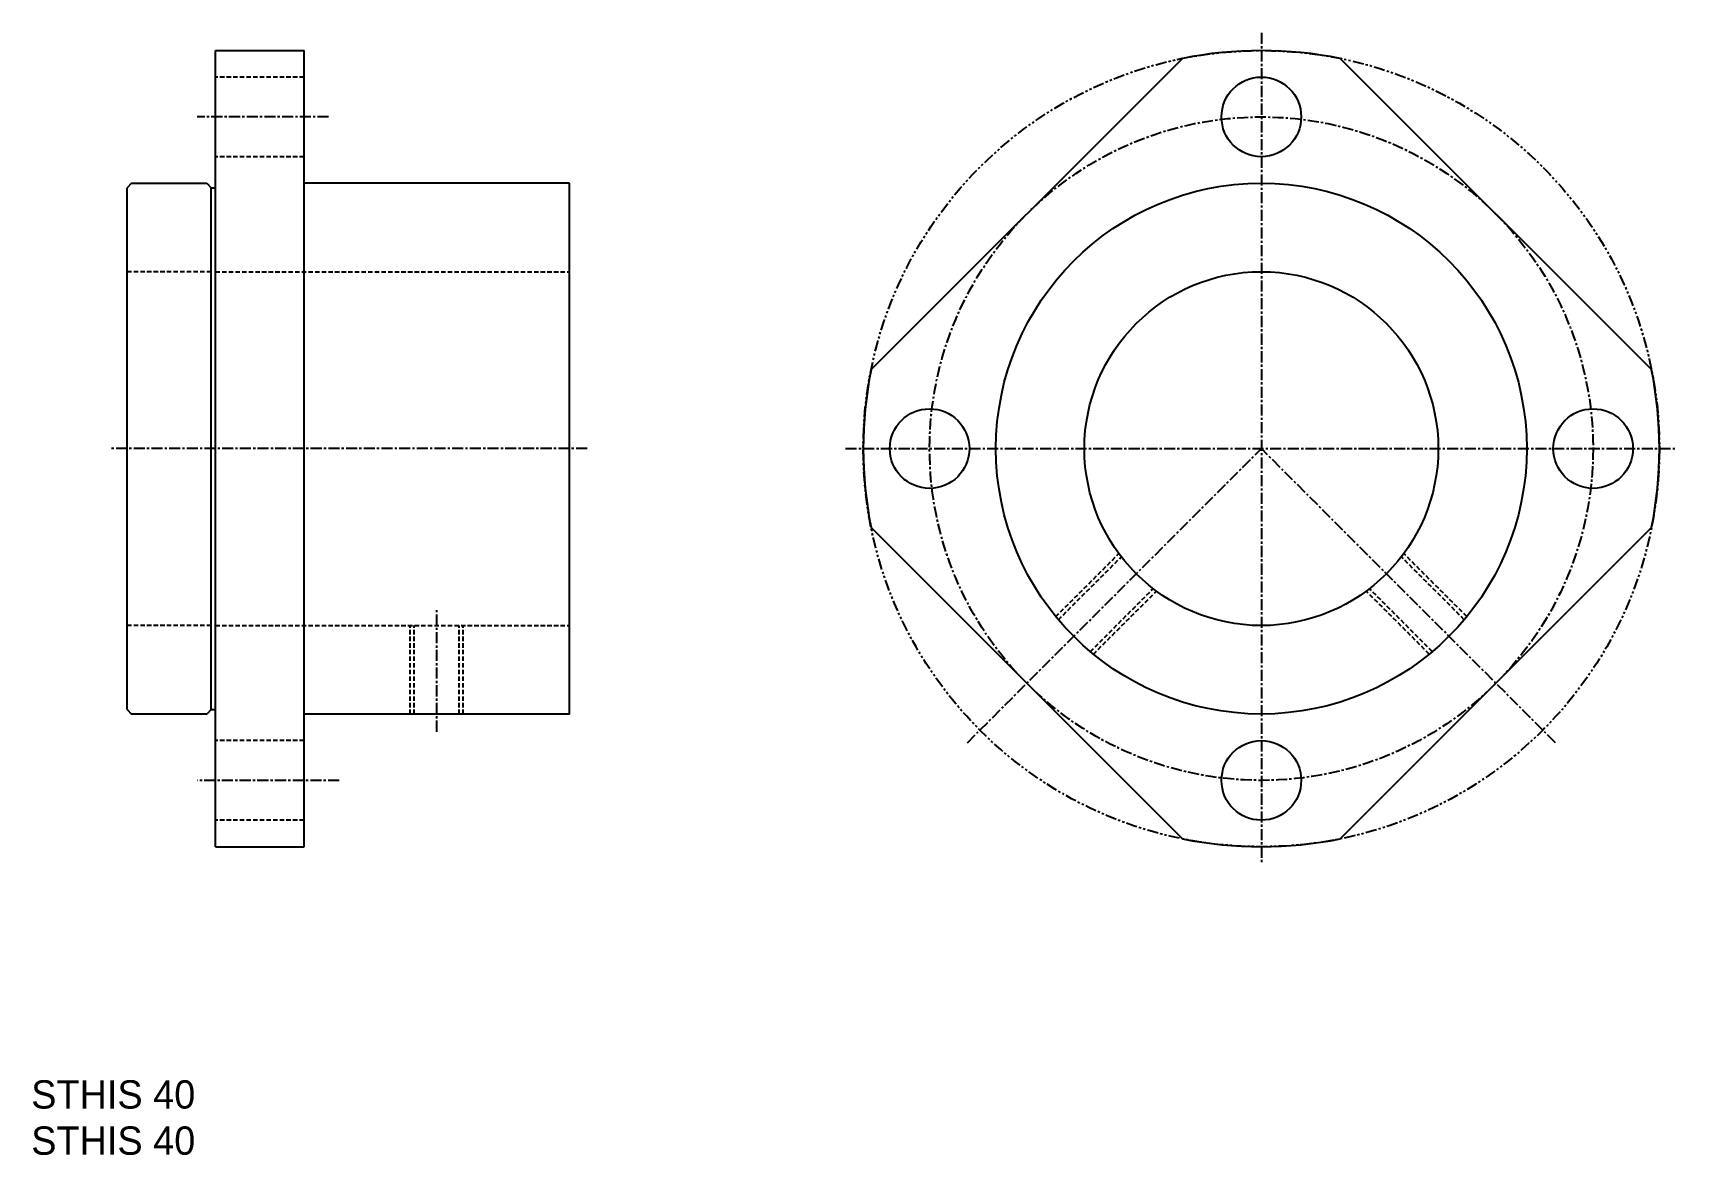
# Model space of a CAD drawing. Extents: x 741 to 926, y -641 to -514.
import ezdxf

# ---------------------------------------------------------------- set-up
doc = ezdxf.new("R2010")
doc.units = 0
for name, pattern in [('CENTER', [2, 1.25, -0.25, 0.25, -0.25]), ('DASHED', [0.75, 0.5, -0.25]), ('PHANTOM', [2.5, 1.25, -0.25, 0.25, -0.25, 0.25, -0.25])]:
    doc.linetypes.add(name, pattern=pattern)
doc.layers.get('0').update_dxf_attribs({"linetype": 'CONTINUOUS'})
doc.layers.add('CENTER', color=1, linetype='CENTER')

msp = doc.modelspace()

# ---------------------------------------------------------------- linework, layer by layer
at = {"color": 7, "linetype": 'CONTINUOUS'}
for p, q in [((761.23, -605.74), (761.23, -515.74)), ((761.23, -515.74), (771.23, -515.74)), ((771.23, -605.74), (771.23, -515.74)), ((835.35, -551.81), (870.52, -516.64)), ((888.38, -516.64), (923.56, -551.81)), ((751.73, -530.74), (751.23, -531.24)), ((751.23, -590.24), (751.23, -531.24)), ((751.73, -530.74), (760.23, -530.74)), ((760.23, -530.74), (760.73, -531.24)), ((760.73, -590.24), (760.73, -531.24)), ((760.73, -531.24), (761.23, -531.24)), ((801.23, -530.74), (771.23, -530.74)), ((801.23, -590.74), (801.23, -530.74)), ((835.35, -569.67), (870.52, -604.85)), ((888.38, -604.85), (923.56, -569.67)), ((751.23, -590.24), (751.73, -590.74)), ((760.23, -590.74), (751.73, -590.74)), ((760.73, -590.24), (760.23, -590.74)), ((760.73, -590.24), (761.23, -590.24)), ((801.23, -590.74), (771.23, -590.74)), ((761.23, -605.74), (771.23, -605.74))]:
    msp.add_line(p, q, dxfattribs=at)
at = {"color": 3, "linetype": 'DASHED'}
for p, q in [((771.23, -518.74), (761.23, -518.74)), ((771.23, -527.74), (761.23, -527.74)), ((760.73, -540.74), (751.23, -540.74)), ((761.23, -540.74), (801.23, -540.74)), ((856.22, -579.73), (863.35, -572.6)), ((856.51, -580.08), (863.62, -572.97)), ((902.39, -580.08), (895.28, -572.97)), ((902.68, -579.73), (895.55, -572.6)), ((860.12, -583.68), (867.23, -576.57)), ((860.47, -583.97), (867.59, -576.85)), ((898.44, -583.97), (891.31, -576.85)), ((898.78, -583.68), (891.67, -576.57)), ((760.73, -580.74), (751.23, -580.74)), ((761.23, -580.74), (801.23, -580.74)), ((783.23, -590.74), (783.23, -580.74)), ((783.68, -590.74), (783.68, -580.74)), ((788.78, -590.74), (788.78, -580.74)), ((789.23, -590.74), (789.23, -580.74)), ((771.23, -593.74), (761.23, -593.74)), ((771.23, -602.74), (761.23, -602.74))]:
    msp.add_line(p, q, dxfattribs=at)
at = {"color": 3, "linetype": 'PHANTOM'}
msp.add_circle((879.45, -560.74), 45, dxfattribs=at)
at = {"color": 7, "linetype": 'CONTINUOUS'}
for centre, radius in [((879.45, -523.24), 4.5), ((879.45, -560.74), 30), ((879.45, -560.74), 20), ((841.95, -560.74), 4.5), ((916.95, -560.74), 4.5), ((879.45, -598.24), 4.5)]:
    msp.add_circle(centre, radius, dxfattribs=at)
for start, end in [(78.5573, 101.4427), (168.5573, 191.4427), (348.5573, 11.4427), (258.5573, 281.4427)]:
    msp.add_arc((879.45, -560.74), 45, start, end, dxfattribs=at)
at = {"layer": 'CENTER', "color": 1, "linetype": 'CENTER'}
for p, q in [((879.45, -513.74), (879.45, -607.74)), ((774, -523.24), (759.14, -523.24)), ((803.23, -560.74), (749.23, -560.74)), ((832.45, -560.74), (926.45, -560.74)), ((846.22, -593.98), (879.45, -560.74)), ((912.69, -593.98), (879.45, -560.74)), ((786.23, -592.74), (786.23, -578.74)), ((775.2, -598.24), (759.14, -598.24))]:
    msp.add_line(p, q, dxfattribs=at)
msp.add_circle((879.45, -560.74), 37.5, dxfattribs=at)

# ---------------------------------------------------------------- texts
at = {"color": 7, "linetype": 'CONTINUOUS'}
for p in [(740.39, -635.34), (740.39, -640.56)]:
    msp.add_text('STHIS 40', height=3.2, dxfattribs=at).set_placement(p)

doc.saveas('drawing.dxf')
